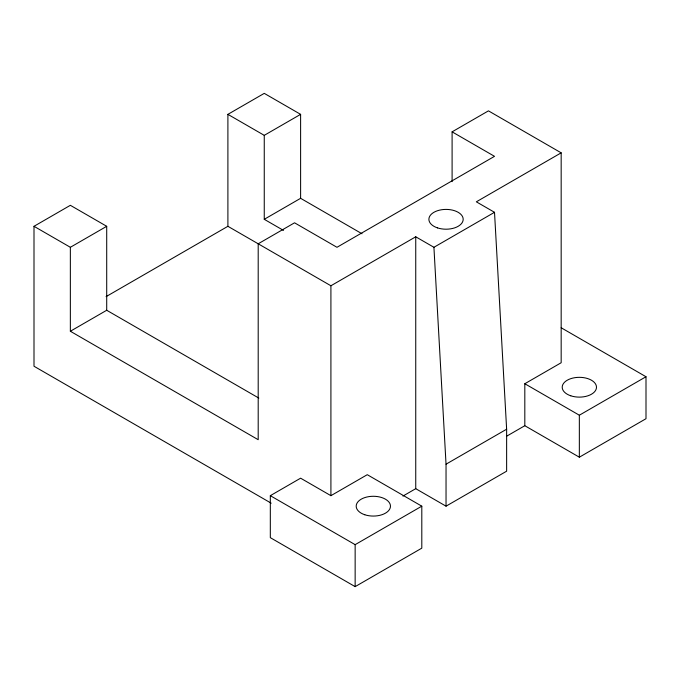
<?xml version="1.0" encoding="UTF-8"?>
<svg xmlns="http://www.w3.org/2000/svg" width="680" height="680" viewBox="0 0 680 680"><rect width="100%" height="100%" fill="white"/><g stroke="black" fill="none" stroke-linecap="round" stroke-linejoin="round"><path stroke-width="1.02" d="M271.192 503.183L34 366.24L34 226.304L70.355 205.309L106.709 226.304L106.709 310.267L258.817 398.08M106.08 296.633L227.902 226.304L227.902 114.35L264.256 93.364L300.611 114.35L300.611 198.314L362.006 233.758M34 226.304L70.355 247.291L106.709 226.304M227.902 114.35L264.256 135.345L300.611 114.35M70.355 247.291L70.355 331.253L106.709 310.267M264.256 135.345L264.256 219.308L300.611 198.314M452.098 181.619L452.098 131.844L488.452 110.857L561.17 152.839L561.17 362.738L524.815 383.732L524.815 425.714L579.343 457.198L646 418.71L646 376.737L561.17 327.76M227.902 226.304L330.913 285.77L415.743 236.793L433.925 247.291L446.037 464.193L446.037 506.175L415.743 488.682L402.934 496.077M561.17 152.839L476.34 201.816L494.513 212.304L506.634 429.207L506.634 471.189L446.037 506.175M433.925 247.291L494.513 212.304M270.317 495.677L300.611 478.185L330.913 495.677L367.268 474.691L421.804 506.175L421.804 548.156L355.147 586.636L270.317 537.659L270.317 495.677L355.147 544.654L421.804 506.175M446.037 464.193L506.634 429.207M506.523 436.271L524.815 425.714M524.815 383.732L579.343 415.216L646 376.737M452.098 131.844L494.513 156.332L336.974 247.291L294.55 222.802L258.196 243.788L258.196 439.705L70.355 331.253M264.256 219.308L283.5 230.418M579.343 415.216L579.343 457.198M415.743 236.793L415.743 488.682M355.147 544.654L355.147 586.636M330.913 285.77L330.913 495.677M364.76 514.743A17.136 9.894 0 0 0 390.464 506.175A17.136 9.894 0 0 0 364.76 497.607A17.136 9.894 0 0 0 364.76 514.743M570.775 395.794A17.136 9.894 0 0 0 596.487 387.226A17.136 9.894 0 0 0 570.775 378.658A17.136 9.894 0 0 0 570.775 395.794M437.469 227.876A17.136 9.894 0 0 0 463.182 219.3A17.136 9.894 0 0 0 437.469 210.732A17.136 9.894 0 0 0 437.469 227.876"/></g></svg>
